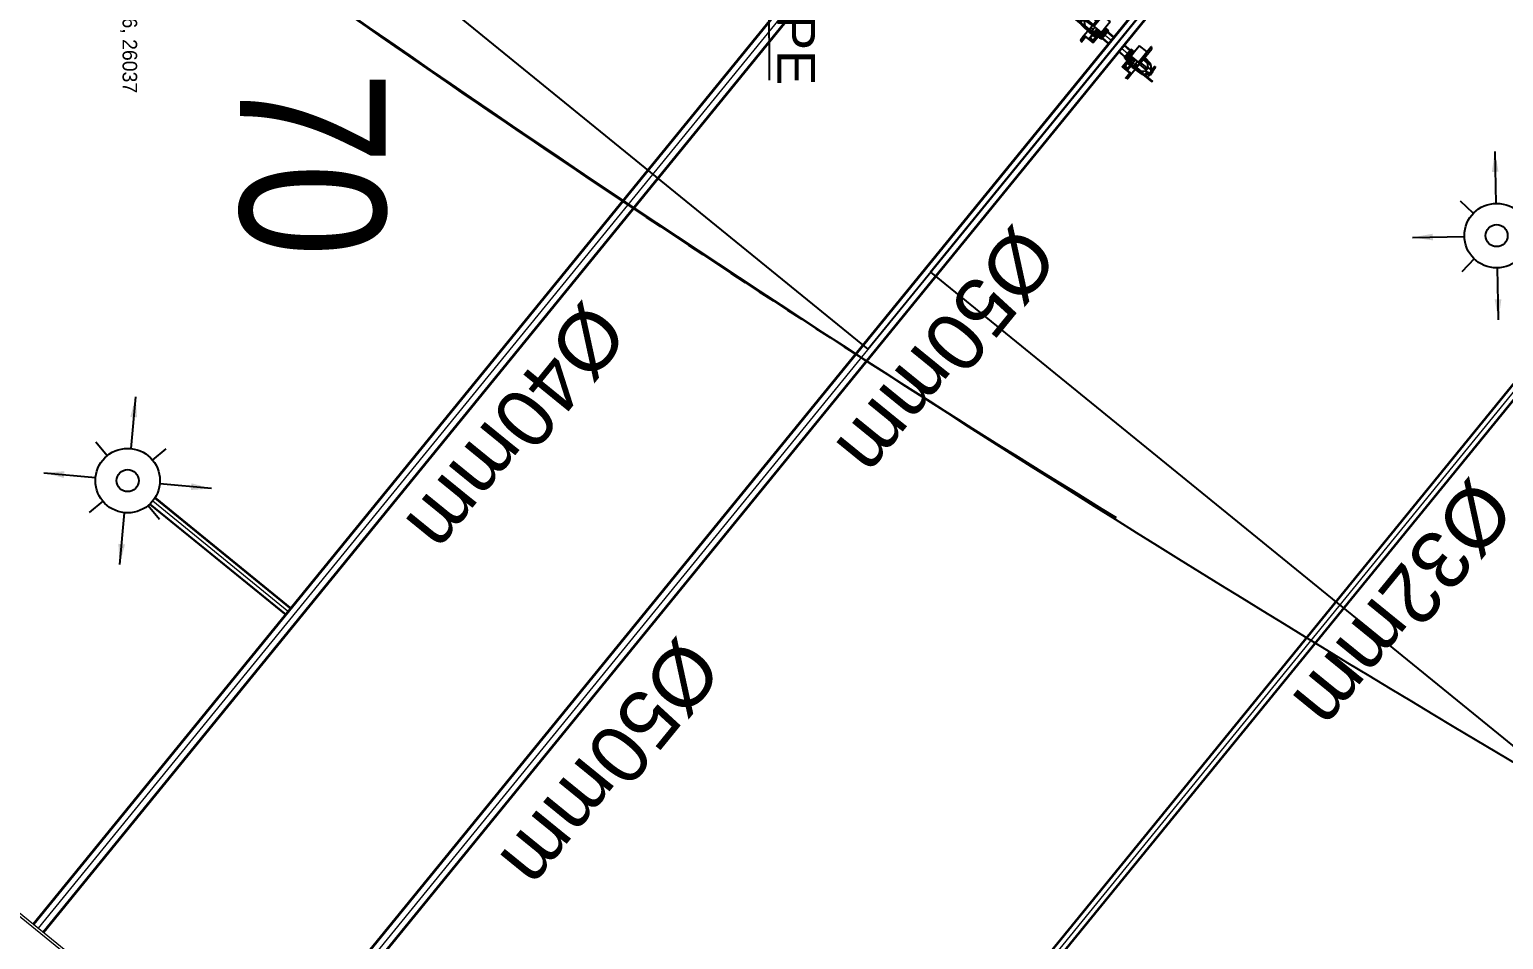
# Model space of a CAD drawing. Header units: inches. Extents: x 257070 to 799932, y -17980 to 269260.
# Drawn here: x 314830 to 319892, y 22499 to 25627 of the extents above; entities that cross this region are included whole.
import ezdxf

# ---------------------------------------------------------------- set-up
doc = ezdxf.new("R2010")
doc.units = ezdxf.units.IN
doc.header["$MEASUREMENT"] = 0
for name, color, linetype in [('0-AES-F-RETURN  PIPE', 3, 'Continuous'), ('0-AES-F-SPRINKLER', 10, 'Continuous'), ('basement1_AP$0$A-_ROAD----_E-_-', 2, 'Continuous'), ('DSP_TREE CO-ORDINATES', 206, 'Continuous'), ('RETAIL', 40, 'Continuous')]:
    doc.layers.add(name, color=color, linetype=linetype)
doc.layers.add('0-AES-F-SPRINKLER PIPE', color=10, linetype='Continuous', lineweight=15)
doc.layers.add('M--TILING-2', color=252, linetype='Continuous', lineweight=18)
doc.styles.get("Standard").update_dxf_attribs({"font": 'arial.ttf'})
doc.styles.add('TEXT style 175', font='GOTHIC.TTF')
doc.styles.add('TEXT style 200', font='ARIALN.TTF')
doc.dimstyles.new('AES-PLUMBING', dxfattribs={"dimtxt": 100, "dimasz": 100, "dimexe": 0, "dimexo": 0, "dimgap": 0.01, "dimtad": 1, "dimdec": 0, "dimdsep": 46, "dimtxsty": 'Standard', "dimcen": 10, "dimclrd": 7, "dimclre": 7, "dimclrt": 7, "dimadec": 0, "dimazin": 0, "dimtfac": 1, "dimtdec": 0, "dimtmove": 0, "dimatfit": 3, "dimfxl": 1, "dimlwd": -1, "dimlwe": -1, "dimarcsym": 1})
doc.dimstyles.new('ISO-25', dxfattribs={"dimtxt": 2.5, "dimasz": 2.5, "dimexe": 1.25, "dimexo": 0.625, "dimtad": 1, "dimtxsty": 'Standard', "dimcen": 2.5, "dimadec": 0, "dimazin": 0, "dimtfac": 1, "dimtmove": 0, "dimatfit": 3, "dimfxl": 1, "dimarcsym": 0})

# ---------------------------------------------------------------- blocks, each defined once
blk = doc.blocks.new('axa parking')
at = {"layer": 'RETAIL', "color": 8}
blk.add_lwpolyline([(-98837, 1157626.5), (-96237, 1157626.5), (-96237, 1162826.5), (-98837, 1162826.5)], close=True, dxfattribs=at)
blk = doc.blocks.new('*U403')
at = {"layer": 'DSP_TREE CO-ORDINATES', "color": 162}
for p, q in [((0, -329), (0, 329)), ((-329, 0), (329, 0))]:
    blk.add_line(p, q, dxfattribs=at)
at = {"layer": 'DSP_TREE CO-ORDINATES', "color": 162, "ltscale": 3.5}
blk.add_lwpolyline([(-185, 0), (0, 185), (185, 0), (0, -184), (-185, 0)], dxfattribs=at)
at = {"layer": 'DEFPOINTS', "style": 'TEXT style 175'}
blk.add_attdef('CORDINATE', (367, -572), '', height=100, dxfattribs=at)
at = {"layer": 'DSP_TREE CO-ORDINATES', "color": 164, "style": 'TEXT style 200'}
blk.add_attdef('NO.', (1108, 234), '', height=1000, dxfattribs=at)
blk = doc.blocks.new('A$C3CA070F1')
at = {"layer": '0-AES-F-SPRINKLER'}
h = blk.add_hatch(dxfattribs=at)
h.set_pattern_fill('ANSI31', color=3, scale=0.196883, angle=-34.2335, style=0)
h.set_pattern_definition([(100.766483, (49937.1607, 174049.7081), (1.474466316, 0.280375668), [])])
edge = h.paths.add_edge_path()
edge.add_line((-1.4, 85), (-1.4, 83.7))
edge.add_line((-1.4, 83.7), (-6.5, 83.9))
edge.add_ellipse((-6.5, 82.5), major_axis=(-1.42, -0.27), ratio=1, start_angle=257, end_angle=315)
edge.add_line((-7.7, 83.3), (-15.3, 72.1))
edge.add_ellipse((-11.7, 69.7), major_axis=(-4.25, -0.81), ratio=1, start_angle=-45, end_angle=45)
edge.add_line((-14.2, 66.1), (13.8, 47.1))
edge.add_line((13.8, 47.1), (13, 46))
edge.add_line((13, 46), (-14.9, 65))
edge.add_ellipse((-11.7, 69.7), major_axis=(-5.52, -1.05), ratio=1, start_angle=-45, end_angle=45, ccw=False)
edge.add_line((-16.4, 72.8), (-8.8, 84))
edge.add_ellipse((-6.5, 82.5), major_axis=(-2.69, -0.51), ratio=1, start_angle=257, end_angle=315, ccw=False)
edge.add_line((-6.4, 85.2), (-1.4, 85))
h = blk.add_hatch(dxfattribs=at)
h.set_pattern_fill('ANSI31', color=3, scale=0.196883, angle=-124.2335, style=0)
h.set_pattern_definition([(190.766483, (49937.1607, 174049.7081), (-0.280375668, 1.474466316), [])])
edge = h.paths.add_edge_path()
edge.add_line((-1.5, 53.6), (7.4, 47.6))
edge.add_line((7.4, 47.6), (8.4, 49.1))
edge.add_line((8.4, 49.1), (-0.4, 55.2))
edge.add_ellipse((-2.5, 52.1), major_axis=(-0.69, 3.63), ratio=1, start_angle=315, end_angle=405)
edge.add_line((-5.5, 54.2), (-14.4, 41.2))
edge.add_ellipse((-11.4, 39.1), major_axis=(-0.69, 3.63), ratio=1, start_angle=45, end_angle=135)
edge.add_line((-13.4, 36), (-9.3, 33.2))
edge.add_ellipse((-10.1, 32), major_axis=(-0.27, 1.42), ratio=1, start_angle=225, end_angle=315, ccw=False)
edge.add_line((-8.9, 31.2), (-9.6, 30.3))
edge.add_line((-9.6, 30.3), (-8, 29.2))
edge.add_line((-8, 29.2), (-7.4, 30.1))
edge.add_ellipse((-10.1, 32), major_axis=(-3.3, -0.63), ratio=1, start_angle=135, end_angle=225)
edge.add_line((-8.2, 34.8), (-12.4, 37.6))
edge.add_ellipse((-11.4, 39.1), major_axis=(-1.75, -0.33), ratio=1, start_angle=-45, end_angle=45, ccw=False)
edge.add_line((-12.8, 40.1), (-4, 53.1))
edge.add_ellipse((-2.5, 52.1), major_axis=(-1.75, -0.33), ratio=1, start_angle=225, end_angle=315, ccw=False)
at = {"layer": '0-AES-F-SPRINKLER', "color": 3}
for p, q in [((-97, 44.5), (-78.9, 71.2)), ((-94, 87.9), (-92.6, 89.9)), ((-71.7, 72.7), (-94, 87.9)), ((-92.6, 89.9), (-59.3, 67.2)), ((-84.5, 65.7), (-92.1, 54.5)), ((-89.4, 54.1), (-90.1, 50.9)), ((-87.9, 57.4), (-89.5, 49.2)), ((-89.4, 55.1), (-89.4, 55.1)), ((-87.2, 59), (-87.3, 58.9)), ((-87.2, 59), (-86.9, 59.4)), ((-85.5, 57), (-87.2, 48.7)), ((-85.2, 57.7), (-85.3, 57.6)), ((-76.9, 69.9), (-81.9, 62.5)), ((-79.8, 65.6), (-81.8, 67)), ((-78, 63), (-80.3, 64.8)), ((-78.9, 71.2), (-76.9, 69.9)), ((-70, 64.5), (-78, 63)), ((-68.6, 55.2), (-74.6, 59.3)), ((-66.2, 53.6), (-74.2, 41.9)), ((-65.5, 50.3), (-67.6, 51.7)), ((-61.8, 66), (-67.1, 65)), ((-60.6, 65.2), (-66.8, 69.4)), ((-50.4, 56.6), (-66.2, 53.6)), ((-59.3, 67.2), (-60.6, 65.2)), ((-56.6, 67), (-59.8, 66.4)), ((-50.4, 56.6), (-58.3, 62)), ((-18.5, 45.8), (-56.6, 67)), ((-16.9, 37.4), (-55.1, 63.4)), ((-28.6, 41.7), (-50.4, 56.6)), ((-30.3, 52.3), (-16.4, 72.8)), ((-16.4, 72.8), (-8.8, 84)), ((-7.7, 83.3), (-15.3, 72.1)), ((13, 46), (-14.9, 65)), ((-5.5, 54.2), (-14.4, 41.2)), ((-14.2, 66.1), (13.8, 47.1)), ((-1.4, 83.7), (-13.6, 65.8)), ((-12.8, 40.1), (-4, 53.1)), ((-1.4, 83.7), (-6.5, 83.9)), ((-6.4, 85.2), (-1.4, 85)), ((5, 44.1), (-5.3, 51.1)), ((-1.5, 53.6), (7.4, 47.6)), ((-1.4, 85), (-1.4, 83.7)), ((8.4, 49.1), (-0.4, 55.2)), ((-98.2, 38.1), (-98.1, 38.2)), ((-98.2, 38), (-98.2, 38.1)), ((-98.2, 37.9), (-98.2, 38)), ((-98.2, 37.8), (-98.2, 37.9)), ((-98.2, 37.7), (-98.2, 37.8)), ((-98.2, 37.6), (-98.2, 37.7)), ((-98.2, 37.5), (-98.2, 37.6)), ((-98.2, 37.6), (-98.2, 37.6)), ((-98.2, 37.4), (-98.2, 37.5)), ((-98.2, 37.3), (-98.2, 37.4)), ((-98.2, 37.4), (-98.2, 37.4)), ((-98.1, 37.2), (-98.2, 37.3)), ((-98.1, 38.7), (-97.4, 43.4)), ((-98.1, 38.6), (-98.1, 38.7)), ((-98.1, 38.5), (-98.1, 38.6)), ((-98.1, 38.4), (-98.1, 38.5)), ((-98.1, 38.3), (-98.1, 38.4)), ((-98.1, 38.2), (-98.1, 38.3)), ((-98.1, 37.1), (-98.1, 37.2)), ((-98.1, 37.2), (-98.1, 37.2)), ((-98.1, 37), (-98.1, 37.1)), ((-98.1, 37.1), (-98.1, 37.1)), ((-98, 36.9), (-98.1, 37)), ((-98.1, 37), (-98.1, 37)), ((-98.1, 37), (-98.1, 37)), ((-97.9, 36.8), (-98, 36.9)), ((-98, 36.9), (-98, 36.9)), ((-98, 36.9), (-98, 36.9)), ((-98, 36.9), (-98, 36.9)), ((-98, 36.9), (-98, 36.9)), ((-97.8, 36.9), (-97.9, 36.9)), ((-97.9, 36.9), (-97.9, 36.9)), ((-97.9, 36.9), (-97.9, 36.8)), ((-95.6, 36.5), (-97.9, 36.8)), ((-97.9, 36.8), (-97.9, 36.8)), ((-97.7, 36.9), (-97.8, 36.9)), ((-97.8, 36.9), (-97.8, 36.9)), ((-97.8, 36.9), (-97.8, 36.9)), ((-97.6, 37), (-97.7, 37)), ((-97.7, 37), (-97.7, 37)), ((-97.7, 37), (-97.7, 36.9)), ((-97.5, 37.2), (-97.6, 37.1)), ((-97.6, 37.1), (-97.6, 37.1)), ((-97.6, 37.1), (-97.6, 37)), ((-97.4, 37.3), (-97.5, 37.3)), ((-97.5, 37.3), (-97.5, 37.2)), ((-97.3, 37.5), (-97.4, 37.5)), ((-97.4, 37.5), (-97.4, 37.4)), ((-97.4, 37.4), (-97.4, 37.3)), ((-97.2, 37.7), (-97.3, 37.6)), ((-97.3, 37.6), (-97.3, 37.5)), ((-97.1, 37.9), (-97.2, 37.9)), ((-97.2, 37.9), (-97.2, 37.8)), ((-97.2, 37.8), (-97.2, 37.7)), ((-97, 38.1), (-97.1, 38)), ((-97.1, 38), (-97.1, 37.9)), ((-96.9, 38.5), (-97, 38.3)), ((-97, 38.3), (-97, 38.2)), ((-97, 38.2), (-97, 38.1)), ((-96.8, 38.8), (-96.9, 38.7)), ((-96.9, 38.7), (-96.9, 38.6)), ((-96.9, 38.6), (-96.9, 38.5)), ((-96.7, 39), (-96.8, 38.9)), ((-96.8, 38.9), (-96.8, 38.8)), ((-96.6, 39.4), (-96.7, 39.3)), ((-96.7, 39.3), (-96.7, 39.1)), ((-96.7, 39.1), (-96.7, 39)), ((-96.5, 39.8), (-96.6, 39.6)), ((-96.6, 39.6), (-96.6, 39.5)), ((-96.6, 39.5), (-96.6, 39.4)), ((-96.4, 40.1), (-96.5, 40)), ((-96.5, 40), (-96.5, 39.9)), ((-96.5, 39.9), (-96.5, 39.8)), ((-96.3, 40.5), (-96.4, 40.4)), ((-96.4, 40.4), (-96.4, 40.3)), ((-96.4, 40.3), (-96.4, 40.1)), ((-96.2, 41), (-96.3, 40.9)), ((-96.3, 40.9), (-96.3, 40.8)), ((-96.3, 40.8), (-96.3, 40.6)), ((-96.3, 40.6), (-96.3, 40.5)), ((-96.1, 41.5), (-96.2, 41.4)), ((-96.2, 41.4), (-96.2, 41.3)), ((-96.2, 41.3), (-96.2, 41.1)), ((-96.2, 41.1), (-96.2, 41)), ((-95.5, 46.3), (-96.1, 41.7)), ((-96.1, 41.7), (-96.1, 41.6)), ((-96.1, 41.6), (-96.1, 41.5)), ((-95.5, 36.5), (-95.6, 36.5)), ((-95.6, 36.5), (-95.6, 36.5)), ((-95.6, 36.5), (-95.6, 36.5)), ((-95.4, 36.6), (-95.5, 36.6)), ((-95.5, 36.6), (-95.5, 36.6)), ((-95.5, 36.6), (-95.5, 36.5)), ((-95.3, 36.7), (-95.4, 36.6)), ((-95.4, 36.6), (-95.4, 36.6)), ((-95.4, 36.6), (-95.4, 36.6)), ((-95.2, 36.8), (-95.3, 36.8)), ((-95.3, 36.8), (-95.3, 36.7)), ((-95.3, 36.7), (-95.3, 36.7)), ((-95.1, 37), (-95.2, 36.9)), ((-95.2, 36.9), (-95.2, 36.9)), ((-95.2, 36.9), (-95.2, 36.8)), ((-95, 37.1), (-95.1, 37.1)), ((-95.1, 37.1), (-95.1, 37)), ((-94.9, 37.4), (-95, 37.3)), ((-95, 37.3), (-95, 37.2)), ((-95, 37.2), (-95, 37.1)), ((-94.8, 37.5), (-94.9, 37.4)), ((-94.9, 37.4), (-94.9, 37.4)), ((-94.7, 37.8), (-94.8, 37.7)), ((-94.8, 37.7), (-94.8, 37.6)), ((-94.8, 37.6), (-94.8, 37.5)), ((-94.6, 38), (-94.7, 37.9)), ((-94.7, 37.9), (-94.7, 37.8)), ((-94.5, 38.4), (-94.6, 38.2)), ((-94.6, 38.2), (-94.6, 38.1)), ((-94.6, 38.1), (-94.6, 38)), ((-94.4, 38.7), (-94.5, 38.6)), ((-94.5, 38.6), (-94.5, 38.5)), ((-94.5, 38.5), (-94.5, 38.4)), ((-93.8, 43.4), (-94.4, 47.9)), ((-94.3, 38.9), (-94.4, 38.8)), ((-94.4, 38.8), (-94.4, 38.7)), ((-94.2, 39.3), (-94.3, 39.2)), ((-94.3, 39.2), (-94.3, 39.1)), ((-94.3, 39.1), (-94.3, 38.9)), ((-94.1, 39.7), (-94.2, 39.6)), ((-94.2, 39.6), (-94.2, 39.4)), ((-94.2, 39.4), (-94.2, 39.3)), ((-94, 40.1), (-94.1, 39.9)), ((-94.1, 39.9), (-94.1, 39.8)), ((-94.1, 39.8), (-94.1, 39.7)), ((-93.9, 40.6), (-94, 40.4)), ((-94, 40.4), (-94, 40.3)), ((-94, 40.3), (-94, 40.2)), ((-94, 40.2), (-94, 40.1)), ((-93.8, 41.1), (-93.9, 40.9)), ((-93.9, 40.9), (-93.9, 40.8)), ((-93.9, 40.8), (-93.9, 40.7)), ((-93.9, 40.7), (-93.9, 40.6)), ((-93.8, 43.3), (-93.8, 43.4)), ((-93.8, 43.2), (-93.8, 43.3)), ((-93.7, 43.1), (-93.8, 43.2)), ((-93.8, 43.2), (-93.8, 43.2)), ((-93.6, 42.7), (-93.8, 41.4)), ((-93.8, 41.4), (-93.8, 41.3)), ((-93.8, 41.3), (-93.8, 41.2)), ((-93.8, 41.2), (-93.8, 41.1)), ((-93.7, 43), (-93.7, 43.1)), ((-93.7, 42.9), (-93.7, 43)), ((-93.7, 42.8), (-93.7, 42.9)), ((-93.7, 42.9), (-93.7, 42.9)), ((-93.6, 42.8), (-93.7, 42.8)), ((-93.6, 42.7), (-93.6, 42.8)), ((-93.6, 42.6), (-93.6, 42.7)), ((-93.6, 42.7), (-93.6, 42.7)), ((-93.6, 42.7), (-93.6, 42.7)), ((-93.5, 42.6), (-93.6, 42.6)), ((-93.5, 42.5), (-93.5, 42.6)), ((-93.5, 42.6), (-93.5, 42.6)), ((-93.5, 42.6), (-93.5, 42.6)), ((-93.4, 42.5), (-93.5, 42.5)), ((-91.1, 42.1), (-93.4, 42.5)), ((-93.4, 42.5), (-93.4, 42.5)), ((-93.3, 42.5), (-93.4, 42.5)), ((-93.4, 42.5), (-93.4, 42.5)), ((-92.9, 46.5), (-93.3, 49.4)), ((-93.2, 42.5), (-93.3, 42.5)), ((-93.3, 42.5), (-93.3, 42.5)), ((-93.3, 42.5), (-93.3, 42.5)), ((-93.1, 42.6), (-93.2, 42.6)), ((-93.2, 42.6), (-93.2, 42.6)), ((-93.2, 42.6), (-93.2, 42.5)), ((-93, 42.7), (-93.1, 42.7)), ((-93.1, 42.7), (-93.1, 42.6)), ((-93.1, 42.6), (-93.1, 42.6)), ((-92.9, 42.8), (-93, 42.8)), ((-93, 42.8), (-93, 42.7)), ((-92.9, 46.4), (-92.9, 46.5)), ((-92.9, 46.3), (-92.9, 46.4)), ((-92.9, 46.4), (-92.9, 46.4)), ((-92.9, 46.2), (-92.9, 46.3)), ((-92.9, 46.3), (-92.9, 46.3)), ((-92.8, 46.2), (-92.9, 46.2)), ((-92.8, 43), (-92.9, 42.9)), ((-92.9, 42.9), (-92.9, 42.9)), ((-92.9, 42.9), (-92.9, 42.8)), ((-92.8, 46.1), (-92.8, 46.2)), ((-92.8, 46.2), (-92.8, 46.2)), ((-92.7, 46.1), (-92.8, 46.1)), ((-92.8, 46.1), (-92.8, 46.1)), ((-92.8, 46.1), (-92.8, 46.1)), ((-92.8, 46.1), (-92.8, 46.1)), ((-92.7, 43.1), (-92.8, 43.1)), ((-92.8, 43.1), (-92.8, 43)), ((-90.6, 47), (-92.7, 43.2)), ((-92.6, 46.1), (-92.7, 46.1)), ((-92.7, 46.1), (-92.7, 46.1)), ((-92.7, 46.1), (-92.7, 46.1)), ((-92.7, 46.1), (-92.7, 46.1)), ((-92.7, 43.2), (-92.7, 43.1)), ((-92.5, 46.1), (-92.6, 46.1)), ((-92.6, 46.1), (-92.6, 46.1)), ((-92.6, 46.1), (-92.6, 46.1)), ((-92.6, 46.1), (-92.6, 46.1)), ((-92.4, 46.3), (-92.5, 46.2)), ((-92.5, 46.2), (-92.5, 46.2)), ((-92.5, 46.2), (-92.5, 46.1)), ((-92.3, 46.4), (-92.4, 46.4)), ((-92.4, 46.4), (-92.4, 46.3)), ((-92.4, 46.3), (-92.4, 46.3)), ((-90.3, 50.1), (-92.3, 46.4)), ((-91, 42.1), (-91.1, 42.1)), ((-91.1, 42.1), (-91.1, 42.1)), ((-90.9, 42.1), (-91, 42.1)), ((-91, 42.1), (-91, 42.1)), ((-91, 42.1), (-91, 42.1)), ((-90.8, 42.1), (-90.9, 42.1)), ((-90.9, 42.1), (-90.9, 42.1)), ((-90.7, 42.2), (-90.8, 42.2)), ((-90.8, 42.2), (-90.8, 42.2)), ((-90.8, 42.2), (-90.8, 42.1)), ((-90.6, 42.4), (-90.7, 42.3)), ((-90.7, 42.3), (-90.7, 42.3)), ((-90.7, 42.3), (-90.7, 42.2)), ((-90.4, 46.9), (-90.6, 47)), ((-90.5, 42.5), (-90.6, 42.4)), ((-90.6, 42.4), (-90.6, 42.4)), ((-90.4, 42.7), (-90.5, 42.6)), ((-90.5, 42.6), (-90.5, 42.6)), ((-90.5, 42.6), (-90.5, 42.5)), ((-90.4, 46.9), (-88.3, 46.5)), ((-88.3, 46.5), (-90.4, 42.8)), ((-90.4, 42.8), (-90.4, 42.7)), ((-90.3, 50.2), (-90.3, 50.2)), ((-88.1, 46.5), (-88.3, 46.5)), ((-87.1, 49.1), (-83.1, 28.1)), ((-76.5, 43.5), (-84.7, 49.1)), ((-83.1, 28.1), (-59.8, 9)), ((-45.1, 30.7), (-81.4, -22.7)), ((-57.1, 13), (-79.2, 28)), ((-71.2, 26.1), (-79, 31.5)), ((-78.4, -29.4), (-39.9, 27.2)), ((-74.2, 41.9), (-71.2, 26.1)), ((-72.8, 43.9), (-70.8, 42.5)), ((-69.3, 47.2), (-71.9, 43.3)), ((-71.2, 26.1), (-55.4, 15.4)), ((-70.8, 42.5), (-69.6, 43.1)), ((-69.6, 43.1), (-65.6, 49)), ((-65.6, 49), (-65.5, 50.3)), ((-46.7, 28.3), (-63.5, 39.8)), ((-60.3, 44.4), (-42.5, 32.3)), ((-12.5, 8.5), (-45.1, 30.7)), ((-36, 41.9), (-44.1, 30)), ((-43.5, 33), (-34.7, 45.9)), ((-38.8, -30.1), (-12.5, 8.5)), ((-36.6, 24.9), (-27.8, 37.8)), ((-35.2, 41.4), (-36, 41.9)), ((-31.7, 32.1), (-35.3, 38.9)), ((-29, 19.7), (-17.4, 36.7)), ((-20.7, 31.9), (-28.3, 37.1)), ((-27.8, 37.8), (-26.1, 40.3)), ((-23.3, 15.8), (-12.3, 33.3)), ((-1.1, 25.8), (-22.9, -9.3)), ((-22, 15), (-12.4, 30.5)), ((-9.5, 31.8), (-20.6, 14)), ((1.6, 23.7), (-20, -11.1)), ((-19.9, -8), (-1.3, 22.5)), ((-19.1, 13), (-9.6, 28.5)), ((-16.9, 37.4), (-18.5, 45.8)), ((-6.7, 29.8), (-17.7, 12.1)), ((-17.4, 36.7), (-16.9, 37.4)), ((4.4, 21.7), (-17.1, -13)), ((-17, -9.8), (1.5, 20.5)), ((-16.3, 11.1), (-6.9, 26.5)), ((-3.9, 27.8), (-14.9, 10.1)), ((-14.2, -14.8), (7.2, 19.7)), ((-14.2, -11.6), (4.3, 18.4)), ((-12.3, 33.3), (-13.8, 32.5)), ((-13.5, 9.2), (-4.1, 24.5)), ((-13.4, 36), (-9.3, 33.2)), ((-2.4, 33.9), (-12.4, 40.7)), ((-8.2, 34.8), (-12.4, 37.6)), ((-12.4, 30.5), (-12.3, 33.3)), ((-9.5, 31.8), (-12.4, 30.5)), ((7, 16.4), (-11.3, -13.5)), ((8.8, 17.2), (-10.3, -14)), ((-9.6, 28.5), (-9.5, 31.8)), ((-8.9, 31.2), (-9.6, 30.3)), ((-9.6, 30.3), (-8, 29.2)), ((-6.7, 29.8), (-9.6, 28.5)), ((-8.7, -12.8), (8.7, 12.8)), ((-8, 29.2), (-7.4, 30.1)), ((-6.9, 26.5), (-6.7, 29.8)), ((-3.9, 27.8), (-6.9, 26.5)), ((8.4, 49.1), (-6.8, 26.7)), ((-4.1, 24.5), (-3.9, 27.8)), ((-1.1, 25.8), (-4.1, 24.5)), ((-1.3, 22.5), (-1.1, 25.8)), ((1.6, 23.7), (-1.3, 22.5)), ((13, 46), (-1.2, 25.2)), ((1.5, 20.5), (1.6, 23.7)), ((4.4, 21.7), (1.5, 20.5)), ((4.3, 18.4), (4.4, 21.7)), ((7.2, 19.7), (4.3, 18.4)), ((7, 16.4), (7.2, 19.7)), ((8.8, 17.2), (7, 16.4)), ((7.4, 47.6), (8.4, 49.1)), ((9.2, 15), (8.8, 17.2)), ((13.8, 47.1), (13, 46)), ((-81.6, -25.3), (-79.6, -29.9)), ((-79.6, -29.9), (-78.4, -29.4)), ((-66.2, -11.4), (-38.8, -30.1)), ((-22.9, -6.7), (-22.9, -9.3)), ((-22.9, -9.3), (-19.9, -8)), ((-19.9, -8), (-20, -11.1)), ((-20, -11.1), (-17, -9.8)), ((-17, -9.8), (-17.1, -13)), ((-17.1, -13), (-14.2, -11.6)), ((-14.2, -11.6), (-14.2, -14.8)), ((-14.2, -14.8), (-11.3, -13.5)), ((-11.3, -13.5), (-11.3, -14.2)), ((-11.3, -14.2), (-10.6, -14))]:
    blk.add_line(p, q, dxfattribs=at)
for centre, major_axis, start_param, end_param in [((-90.8, 53.6), (-0.29, 1.52), 0.785398, 2.356194), ((-93.2, 51.4), (-3.09, -0.59), 2.526084, 2.789089), ((-89, 55.4), (-0.103, 0.54), 0.916881, 1.969618), ((-91.1, 54.7), (-0.33, 1.74), 4.197625, 4.773282), ((-84.1, 56.7), (-3.79, -0.72), -0.784768, -0.363877), ((-80.2, 54.3), (-1.57, 8.26), 0.010205, 0.785398), ((-83.7, 56.5), (-0.35, 1.85), 0.785501, 1.132999), ((-80.2, 54.3), (-5.9, -1.12), 4.155645, 5.497787), ((-83.2, 64.8), (-1.52, -0.29), 3.926991, 5.497787), ((-80.2, 54.3), (-8.26, -1.57), 4.155621, 4.722594), ((-75, 67.7), (-8.26, -1.57), 1.014052, 3.151797), ((-75.2, 63.2), (-2.79, -0.53), -0.113999, 0.093951), ((-75, 67.7), (-1.12, 5.9), 2.584882, 5.497787), ((-75, 67.7), (-1.57, 8.26), 4.722594, 5.497787), ((-70.2, 52.9), (-2.79, -0.53), 2.356194, 3.926991), ((-59.9, 59.6), (-2.83, -0.54), 3.926991, 4.712389), ((-11.7, 69.7), (-5.52, -1.05), -0.785398, 0.785398), ((-11.7, 69.7), (-4.25, -0.81), -0.785398, 0.785398), ((-6.5, 82.5), (-2.69, -0.51), 4.485496, 5.497787), ((-6.5, 82.5), (-1.42, -0.27), 4.485496, 5.497787), ((-2.5, 52.1), (-0.69, 3.63), 5.497787, 7.068583), ((-2.5, 52.1), (-1.75, -0.33), 3.926991, 5.497787), ((-94.7, 43.1), (-2.74, -0.52), -0.560204, -0.324923), ((-95.2, 43.3), (-0.41, 2.13), 0.784914, 1.034983), ((-92.8, 45.9), (-0.51, 2.68), 0.787914, 1.247507), ((-92.6, 47.9), (-1.75, -0.33), -0.775969, -0.160442), ((-91.5, 49.5), (-0.33, 1.74), 0.791774, 1.412986), ((-95.3, 50.1), (-5.72, -1.09), 2.374727, 2.798549), ((-92.9, 49.6), (-5.72, -1.09), 2.377207, 2.798549), ((-74.9, 45.8), (-0.53, 2.79), 2.356194, 3.926991), ((-64.7, 44.1), (-3.72, -0.71), -0.403281, 1.321745), ((-64.7, 44.1), (-0.71, 3.72), 4.96144, 6.686466), ((-65.2, 37.3), (-0.56, 2.96), 5.497794, 6.034125), ((-58.6, 46.9), (-2.96, -0.56), 0.24906, 0.785391), ((-33.2, 40), (-0.45, 2.36), 0.803442, 1.867502), ((-30.1, 39.4), (-2.79, -0.53), 2.356194, 3.926991), ((-23.8, 38.7), (-0.53, 2.79), 5.497787, 7.068583), ((-15, 35.1), (-0.54, 2.83), 0.785398, 3.403392), ((-11.4, 39.1), (-0.69, 3.63), 0.785398, 2.356194), ((-11.4, 39.1), (-1.75, -0.33), -0.785398, 0.785398), ((-10.1, 32), (-0.27, 1.42), 3.926991, 5.497787), ((-10.1, 32), (-3.3, -0.63), 2.356194, 3.926991), ((6.3, 14.4), (-0.54, 2.83), 3.926991, 4.712389), ((-79.1, -24.2), (-0.51, 2.69), 0.785398, 1.797689), ((-11.1, -11.2), (-2.83, -0.54), 1.570796, 2.356194)]:
    blk.add_ellipse(centre, major_axis=major_axis, ratio=1, start_param=start_param, end_param=end_param, dxfattribs=at)
at = {"layer": '0-AES-F-SPRINKLER', "color": 3, "extrusion": (0, 0, -1)}
for centre, major_axis, start_param, end_param in [((-86.3, 46.7), (-0.53, 2.79), -0.113999, 0.785398), ((-77.4, 33.9), (-0.54, 2.83), 3.926991, 4.712389)]:
    blk.add_ellipse(centre, major_axis=major_axis, ratio=1, start_param=start_param, end_param=end_param, dxfattribs=at)
blk = doc.blocks.new('*U603')
at = {"layer": '0-AES-F-SPRINKLER'}
for p, q in [((171672.4, 56809.4), (171672.4, 56870.6)), ((171561.6, 56698.5), (171500.3, 56698.5)), ((171783.3, 56698.5), (171844.5, 56698.5)), ((171672.4, 56587.7), (171672.4, 56526.4))]:
    blk.add_line(p, q, dxfattribs=at)
for radius in [110.8, 37.8]:
    blk.add_circle((171672.4, 56698.5), radius, dxfattribs=at)
at = {"layer": '0-AES-F-SPRINKLER PIPE'}
for points, override in [([(171467.9, 56903), (171594, 56776.9)], {"dimasz": 70, "dimtad": 0, "dimfxl": 13, "dimarcsym": 1}), ([(171876.9, 56903), (171750.8, 56776.9)], {"dimasz": 70, "dimtad": 0, "dimfxl": 13, "dimarcsym": 1}), ([(171467.9, 56494), (171594, 56620.1)], {"dimasz": 70, "dimtad": 0, "dimfxl": 13, "dimarcsym": 1}), ([(171876.9, 56494), (171750.8, 56620.1)], {"dimasz": 70, "dimgap": 0.625, "dimtad": 0, "dimfxl": 13, "dimarcsym": 1})]:
    blk.add_leader(points, dimstyle='ISO-25', override=override, dxfattribs=at)

msp = doc.modelspace()

# ---------------------------------------------------------------- linework, layer by layer
at = {"layer": '0-AES-F-SPRINKLER PIPE', "ltscale": 1000, "elevation": 0}
for points in [[(322294.6, 30196.3), (315580.5, 21952.1)], [(322297.7, 30193.8), (315583.6, 21949.5)], [(322313.2, 30181.1), (315599.1, 21936.9)], [(322328.7, 30168.5), (315614.7, 21924.3)], [(322331.8, 30166), (315617.8, 21921.8)], [(318076.8, 26525.7), (314842, 22553.6)], [(318079.9, 26523.2), (314845.1, 22551.1)], [(318095.4, 26510.5), (314860.6, 22538.5)], [(318110.9, 26497.9), (314876.1, 22525.8)], [(318114, 26495.4), (314879.2, 22523.3)], [(318531.6, 25616.8), (318551.7, 25600.4)], [(318533.5, 25619.2), (318553.6, 25602.7)], [(318513.9, 25595.1), (318534, 25578.7)], [(318515.8, 25597.4), (318535.9, 25581)], [(318523.7, 25607.1), (318543.8, 25590.7)], [(318609.1, 25553.7), (318588.9, 25570.1)], [(318611, 25556), (318590.8, 25572.4)], [(318591.4, 25532), (318571.3, 25548.4)], [(318593.3, 25534.3), (318573.2, 25550.7)], [(318601.2, 25544), (318581, 25560.4)], [(315242.9, 23994.9), (315711.4, 23613.3)], [(315245.1, 23997), (315713.3, 23615.6)], [(315253.5, 24006.2), (315721.2, 23625.3)], [(315260.8, 24016.4), (315729.1, 23635)], [(315262.4, 24018.9), (315731, 23637.3)]]:
    msp.add_lwpolyline(points, dxfattribs=at)
at = {"layer": '0-AES-F-SPRINKLER PIPE', "ltscale": 1000}
for points in [[(320800.9, 25485.7), (316988.9, 20805)], [(320803.2, 25483.8), (316991.3, 20803.1)], [(320815.6, 25473.7), (317003.7, 20793)], [(320828, 25463.6), (317016.1, 20782.9)], [(320830.3, 25461.7), (317018.4, 20781)]]:
    msp.add_lwpolyline(points, dxfattribs=at)
at = {"layer": '0-AES-F-SPRINKLER PIPE', "ltscale": 1000, "elevation": 0}
for points in [[(312947.6, 24096.5), (319787.1, 18525.9, 0.152338), (319823, 18511.5), (322483, 18301.4)], [(312941.3, 24088.8), (319780.8, 18518.1, 0.152338), (319822.2, 18501.5), (322482.2, 18291.5)]]:
    msp.add_lwpolyline(points, format="xyb", dxfattribs=at)
at = {"layer": 'basement1_AP$0$A-_ROAD----_E-_-', "color": 8, "elevation": 0}
msp.add_lwpolyline([(315468.2, 26003.7, 0.017783), (318562.2, 23949.3)], format="xyb", dxfattribs=at)
at = {"layer": 'basement1_AP$0$A-_ROAD----_E-_-', "color": 8}
msp.add_arc((354054.6, 80543.4, 0), 66809.7, 234.761668, 239.442748, dxfattribs=at)

# ---------------------------------------------------------------- block references
at = {"layer": '0-AES-F-SPRINKLER', "ltscale": 1000, "xscale": -1, "rotation": 106.607407291922}
msp.add_blockref('A$C3CA070F1', (318523.7, 25607.1, 0), dxfattribs=at)
at = {"layer": '0-AES-F-SPRINKLER', "ltscale": 1000, "rotation": 175.0744413211193}
msp.add_blockref('A$C3CA070F1', (318601.2, 25544, 0), dxfattribs=at)
at = {"layer": '0-AES-F-SPRINKLER', "color": 7}
for p, rotation in [((483096.4, -52817.3, 0), 136.2574861800641), ((162075.3, 120247.4, 0), 309.5864122270814)]:
    msp.add_blockref('*U603', p, dxfattribs=dict(at, rotation=rotation))
at = {"layer": 'DSP_TREE CO-ORDINATES', "color": 8, "ltscale": 1000, "xscale": 0.5, "yscale": 0.5, "zscale": 0.5, "rotation": 270}
msp.add_blockref('*U403', (315436.1, 26037.3, 0), dxfattribs=at).add_auto_attribs({'NO.': '70', 'CORDINATE': '315436, 26037'})
at = {"layer": 'M--TILING-2', "color": 8}
for p, rotation in [((975368.1, 988591.9, 0), 140.8409243067002), ((977599.6, 987214.5, 0), 140.8409243066994)]:
    msp.add_blockref('axa parking', p, dxfattribs=dict(at, rotation=rotation))

# ---------------------------------------------------------------- texts
at = {"layer": '0-AES-F-RETURN  PIPE', "color": 7, "lineweight": -3, "insert": (317527.9, 26837.3, 0), "char_height": 130, "width": 4477.297, "attachment_point": 2, "rotation": 270}
msp.add_mtext('%%C80mm SPRINKLER DRAIN PIPE', dxfattribs=at)
at = {"layer": '0-AES-F-SPRINKLER PIPE', "color": 7, "linetype": 'Continuous', "lineweight": -3, "ltscale": 0.9, "char_height": 200, "attachment_point": 2, "rotation": 230.8409}
for s, insert, width in [('%%C40mm', (314641.7, 25770.4, 0), 685.774), ('\\pt600;Ø50mm', (318058.6, 24453.1, 0), 680.106), ('%%C40mm', (316581, 24190.9), 685.774), ('%%C32mm', (319626.7, 23583.9, 0), 685.774), ('\\pt600;Ø50mm', (316904.6, 23036.1, 0), 680.106)]:
    msp.add_mtext(s, dxfattribs=dict(at, insert=insert, width=width))

# ---------------------------------------------------------------- leaders
at = {"layer": '0-AES-F-RETURN  PIPE', "color": 7, "lineweight": -3}
msp.add_leader([(316932.4, 28777.5, 4223), (317367.6, 28194.2, 4223), (317369.9, 25452.6, 4223)], dimstyle='AES-PLUMBING', override={"dimgap": 25, "dimtad": 0}, dxfattribs=at)

doc.saveas('drawing.dxf')
